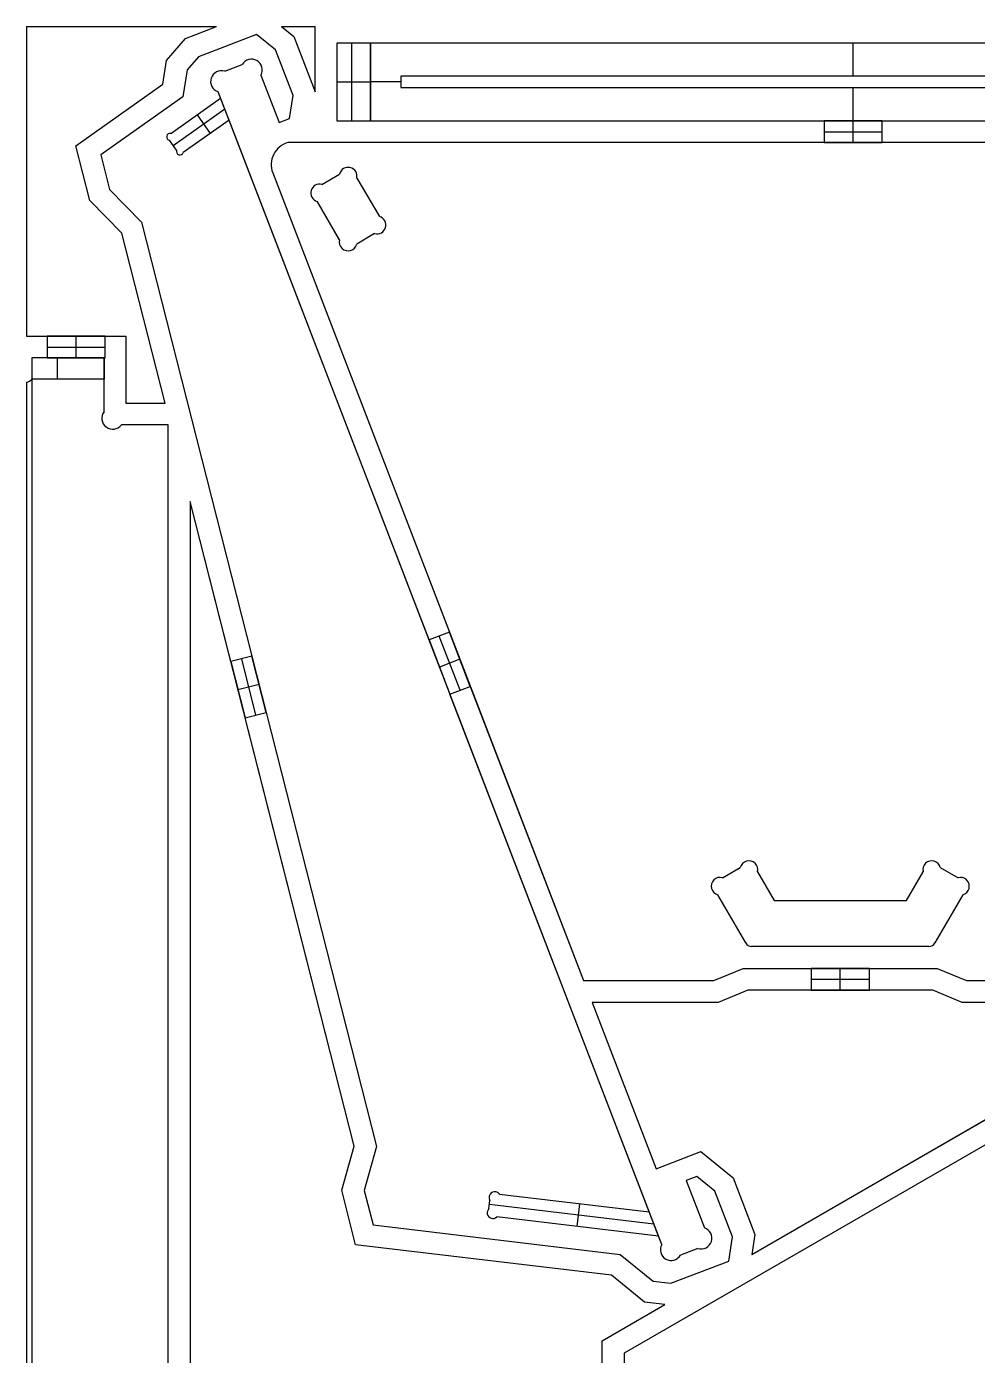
# Model space of a CAD drawing. Extents: x 0 to 96, y 0 to 48.
# Drawn here: x 69.87 to 86.23, y 25.13 to 48 of the extents above; entities that cross this region are included whole.
import ezdxf

# ---------------------------------------------------------------- set-up
doc = ezdxf.new("R2010")
doc.units = 0
doc.header["$MEASUREMENT"] = 0
doc.layers.add('3D_NESTING', color=18, linetype='CONTINUOUS')

msp = doc.modelspace()

# ---------------------------------------------------------------- linework, layer by layer
at = {"layer": '3D_NESTING'}
for p, q in [((69.874, 48), (69.874, 48, -0.738)), ((69.874, 48), (69.874, 42.671)), ((69.874, 48, -0.738), (69.874, 42.671, -0.738)), ((69.874, 48), (73.139, 48)), ((69.874, 48, -0.738), (73.139, 48, -0.738)), ((69.874, 48, -0.369), (69.874, 42.671, -0.369)), ((69.874, 48, -0.369), (73.139, 48, -0.369)), ((72.61, 47.797), (73.139, 48)), ((72.61, 47.797, -0.738), (73.139, 48, -0.738)), ((72.61, 47.797, -0.369), (73.139, 48, -0.369)), ((73.831, 47.864), (72.832, 47.48)), ((73.831, 47.864, -0.738), (72.832, 47.48, -0.738)), ((73.831, 47.864, -0.369), (72.832, 47.48, -0.369)), ((73.139, 48), (73.139, 48, -0.738)), ((74.156, 47.599), (73.831, 47.864)), ((73.831, 47.864), (73.831, 47.864, -0.738)), ((74.156, 47.599, -0.738), (73.831, 47.864, -0.738)), ((74.156, 47.599, -0.369), (73.831, 47.864, -0.369)), ((74.258, 48, -0.738), (74.258, 48)), ((74.258, 48), (74.837, 48)), ((74.258, 48, -0.738), (74.837, 48, -0.738)), ((74.258, 48), (74.47, 47.827)), ((74.258, 48, -0.738), (74.47, 47.827, -0.738)), ((74.258, 48, -0.369), (74.47, 47.827, -0.369)), ((74.258, 48, -0.369), (74.837, 48, -0.369)), ((74.47, 47.827), (74.47, 47.827, -0.738)), ((74.47, 47.827), (74.837, 46.874)), ((74.47, 47.827, -0.738), (74.837, 46.874, -0.738)), ((74.47, 47.827, -0.369), (74.837, 46.874, -0.369)), ((74.837, 48), (74.837, 48, -0.738)), ((74.837, 46.874), (74.837, 48)), ((74.837, 46.874, -0.738), (74.837, 48, -0.738)), ((74.837, 46.874, -0.369), (74.837, 48, -0.369)), ((72.28, 47.418), (72.61, 47.797)), ((72.28, 47.418, -0.738), (72.61, 47.797, -0.738)), ((72.28, 47.418, -0.369), (72.61, 47.797, -0.369)), ((72.445, 47.607), (72.445, 47.607, -0.738)), ((72.61, 47.797), (72.61, 47.797, -0.738)), ((73.331, 47.672), (73.331, 47.672, -0.738)), ((73.993, 47.732), (73.993, 47.732, -0.738)), ((74.459, 46.812), (74.156, 47.599)), ((74.156, 47.599), (74.156, 47.599, -0.738)), ((74.459, 46.812, -0.738), (74.156, 47.599, -0.738)), ((74.459, 46.812, -0.369), (74.156, 47.599, -0.369)), ((92.977, 47.717, -0.738), (75.212, 47.717, -0.738)), ((75.212, 47.717, -0.738), (75.212, 46.378, -0.738)), ((75.788, 47.717, -0.394), (75.212, 47.717, -0.394)), ((75.212, 47.717, -0.394), (75.212, 46.378, -0.394)), ((75.212, 47.717, -0.394), (75.212, 47.717, -0.738)), ((75.463, 47.717, -0.394), (75.463, 46.378, -0.394)), ((75.788, 47.717, -0.394), (75.788, 46.378, -0.394)), ((92.401, 47.717, -0.19), (75.788, 47.717, -0.19)), ((75.788, 46.378, -0.19), (75.788, 47.717, -0.19)), ((75.788, 47.717, -0.19), (75.788, 47.717, -0.394)), ((92.401, 47.717, -0.369), (75.788, 47.717, -0.369)), ((75.788, 47.717, -0.197), (75.788, 46.378, -0.197)), ((84.094, 47.717, -0.19), (84.094, 47.717, -0.738)), ((84.094, 47.146, -0.19), (84.094, 47.717, -0.19)), ((72.217, 47.007), (72.28, 47.418)), ((72.217, 47.007, -0.738), (72.28, 47.418, -0.738)), ((72.217, 47.007, -0.369), (72.28, 47.418, -0.369)), ((72.28, 47.418), (72.28, 47.418, -0.738)), ((72.832, 47.48), (72.634, 47.254)), ((72.832, 47.48, -0.738), (72.634, 47.254, -0.738)), ((72.832, 47.48, -0.369), (72.634, 47.254, -0.369)), ((72.733, 47.367), (72.733, 47.367, -0.738)), ((72.832, 47.48), (72.832, 47.48, -0.738)), ((73.834, 47.415), (73.834, 47.415, -0.738)), ((74.653, 47.351), (74.653, 47.351, -0.738)), ((74.837, 47.483), (74.837, 47.483, -0.738)), ((72.248, 47.213), (72.248, 47.213, -0.738)), ((72.634, 47.254), (72.563, 46.793)), ((72.634, 47.254, -0.738), (72.563, 46.793, -0.738)), ((72.634, 47.254, -0.369), (72.563, 46.793, -0.369)), ((72.634, 47.254), (72.634, 47.254, -0.738)), ((73.282, 47.231), (73.582, 47.347)), ((73.282, 47.231, -0.738), (73.582, 47.347, -0.738)), ((73.282, 47.231, -0.369), (73.582, 47.347, -0.369)), ((73.282, 47.231), (73.282, 47.231, -0.738)), ((73.432, 47.289), (73.432, 47.289, -0.738)), ((73.582, 47.347), (73.582, 47.347, -0.738)), ((73.902, 47.162), (73.902, 47.162, -0.738)), ((73.902, 47.162), (74.216, 46.346)), ((73.902, 47.162, -0.738), (74.216, 46.346, -0.738)), ((73.902, 47.162, -0.369), (74.216, 46.346, -0.369)), ((74.307, 47.206), (74.307, 47.206, -0.738)), ((76.311, 47.146, -0.19), (76.311, 46.949, -0.19)), ((76.311, 47.146), (76.311, 47.146, -0.19)), ((91.878, 47.146, -0.19), (76.311, 47.146, -0.19)), ((76.311, 47.146), (76.311, 46.949)), ((91.878, 47.146), (76.311, 47.146)), ((76.311, 47.146, -0.095), (76.311, 46.949, -0.095)), ((91.878, 47.146, -0.095), (76.311, 47.146, -0.095)), ((84.095, 47.146), (84.095, 47.146, -0.19)), ((70.723, 45.949), (72.217, 47.007)), ((70.723, 45.949, -0.738), (72.217, 47.007, -0.738)), ((70.723, 45.949, -0.369), (72.217, 47.007, -0.369)), ((72.217, 47.007), (72.217, 47.007, -0.738)), ((72.599, 47.023), (72.599, 47.023, -0.738)), ((73.048, 47.112), (73.048, 47.112, -0.738)), ((75.212, 47.047, -0.394), (75.212, 47.047, -0.738)), ((75.212, 47.047, -0.394), (75.788, 47.047, -0.394)), ((75.788, 47.047, -0.19), (75.788, 47.047, -0.394)), ((76.311, 47.047, -0.19), (75.788, 47.047, -0.19)), ((76.311, 47.047), (76.311, 47.047, -0.19)), ((76.311, 46.949), (76.311, 46.949, -0.19)), ((76.311, 46.949, -0.19), (91.878, 46.949, -0.19)), ((76.311, 46.949), (91.878, 46.949)), ((76.311, 46.949, -0.095), (91.878, 46.949, -0.095)), ((84.094, 46.378, -0.19), (84.094, 46.949, -0.19)), ((84.095, 46.949), (84.095, 46.949, -0.19)), ((72.563, 46.793), (71.149, 45.792)), ((72.563, 46.793, -0.738), (71.149, 45.792, -0.738)), ((72.563, 46.793, -0.369), (71.149, 45.792, -0.369)), ((72.353, 46.162), (73.21, 46.769)), ((72.353, 46.162, -0.394), (73.21, 46.769, -0.394)), ((72.353, 46.162, -0.197), (73.21, 46.769, -0.197)), ((72.563, 46.793), (72.563, 46.793, -0.738)), ((73.167, 46.879), (73.167, 46.879, -0.738)), ((73.21, 46.769), (73.167, 46.879)), ((76.798, 37.442, -0.738), (73.167, 46.879, -0.738)), ((73.21, 46.769, -0.369), (73.167, 46.879, -0.369)), ((73.21, 46.769, -0.394), (73.21, 46.769)), ((73.356, 46.39, -0.394), (73.21, 46.769, -0.394)), ((74.059, 46.754), (74.059, 46.754, -0.738)), ((74.398, 46.416), (74.459, 46.812)), ((74.398, 46.416, -0.738), (74.459, 46.812, -0.738)), ((74.398, 46.416, -0.369), (74.459, 46.812, -0.369)), ((74.459, 46.812), (74.459, 46.812, -0.738)), ((74.837, 46.874), (74.837, 46.874, -0.738)), ((71.47, 46.478), (71.47, 46.478, -0.738)), ((72.395, 45.954, -0.394), (73.282, 46.582, -0.394)), ((72.802, 46.48), (72.802, 46.48, -0.394)), ((72.805, 46.482, -0.394), (73.033, 46.161, -0.394)), ((74.429, 46.614), (74.429, 46.614, -0.738)), ((71.856, 46.292), (71.856, 46.292, -0.738)), ((73.356, 46.39), (72.567, 45.831)), ((73.356, 46.39, -0.394), (72.567, 45.831, -0.394)), ((73.356, 46.39, -0.197), (72.567, 45.831, -0.197)), ((73.356, 46.39), (73.356, 46.39, -0.394)), ((80.586, 27.595), (73.356, 46.39)), ((80.586, 27.595, -0.369), (73.356, 46.39, -0.369)), ((74.216, 46.346), (74.398, 46.416)), ((74.216, 46.346, -0.738), (74.398, 46.416, -0.738)), ((74.216, 46.346, -0.369), (74.398, 46.416, -0.369)), ((74.216, 46.346), (74.216, 46.346, -0.738)), ((74.307, 46.381), (74.307, 46.381, -0.738)), ((74.398, 46.416), (74.398, 46.416, -0.738)), ((75.212, 46.378, -0.738), (83.594, 46.378, -0.738)), ((75.212, 46.378, -0.394), (75.788, 46.378, -0.394)), ((75.212, 46.378, -0.394), (75.212, 46.378, -0.738)), ((75.788, 46.378, -0.394), (75.788, 46.378, -0.19)), ((75.788, 46.378, -0.19), (92.401, 46.378, -0.19)), ((75.788, 46.378, -0.369), (92.401, 46.378, -0.369)), ((83.594, 46.378, -0.738), (83.594, 46.003, -0.738)), ((83.594, 46.378, -0.613), (83.594, 46.003, -0.613)), ((83.594, 46.378, -0.738), (83.594, 46.378, -0.613)), ((84.594, 46.378, -0.613), (83.594, 46.378, -0.613)), ((84.594, 46.378, -0.738), (83.594, 46.378, -0.738)), ((83.594, 46.378, -0.675), (83.594, 46.003, -0.675)), ((84.094, 46.378, -0.19), (84.094, 46.378, -0.613)), ((84.094, 46.003, -0.738), (84.094, 46.378, -0.738)), ((84.094, 46.003, -0.613), (84.094, 46.378, -0.613)), ((84.594, 46.003, -0.738), (84.594, 46.378, -0.738)), ((84.594, 46.003, -0.613), (84.594, 46.378, -0.613)), ((84.594, 46.378, -0.738), (84.594, 46.378, -0.613)), ((84.594, 46.378, -0.738), (92.977, 46.378, -0.738)), ((84.594, 46.003, -0.675), (84.594, 46.378, -0.675)), ((72.284, 46.113), (72.284, 46.113, -0.394)), ((72.453, 45.871), (72.332, 46.043)), ((72.332, 46.043), (72.332, 46.043, -0.394)), ((72.453, 45.871, -0.394), (72.332, 46.043, -0.394)), ((72.453, 45.871, -0.197), (72.332, 46.043, -0.197)), ((72.353, 46.162), (72.353, 46.162, -0.394)), ((73.007, 46.143), (73.007, 46.143, -0.394)), ((74.374, 46.003), (74.374, 46.003, -0.738)), ((93.369, 46.003), (74.374, 46.003)), ((83.594, 46.003, -0.738), (74.374, 46.003, -0.738)), ((93.369, 46.003, -0.369), (74.374, 46.003, -0.369)), ((83.594, 46.191, -0.738), (83.594, 46.191, -0.613)), ((83.594, 46.191, -0.738), (84.594, 46.191, -0.738)), ((83.594, 46.191, -0.613), (84.594, 46.191, -0.613)), ((83.594, 46.003, -0.738), (84.594, 46.003, -0.738)), ((83.594, 46.003, -0.613), (84.594, 46.003, -0.613)), ((83.594, 46.003, -0.738), (83.594, 46.003, -0.613)), ((83.871, 46.003), (83.871, 46.003, -0.613)), ((84.594, 46.191, -0.738), (84.594, 46.191, -0.613)), ((93.369, 46.003, -0.738), (84.594, 46.003, -0.738)), ((84.594, 46.003, -0.738), (84.594, 46.003, -0.613)), ((70.962, 45.008), (70.723, 45.949)), ((70.723, 45.949), (70.723, 45.949, -0.738)), ((70.962, 45.008, -0.738), (70.723, 45.949, -0.738)), ((70.962, 45.008, -0.369), (70.723, 45.949, -0.369)), ((71.149, 45.792), (71.149, 45.792, -0.738)), ((71.149, 45.792), (71.3, 45.197)), ((71.149, 45.792, -0.738), (71.3, 45.197, -0.738)), ((71.149, 45.792, -0.369), (71.3, 45.197, -0.369)), ((72.393, 45.957), (72.393, 45.957, -0.394)), ((72.453, 45.871), (72.453, 45.871, -0.394)), ((72.49, 45.794), (72.49, 45.794, -0.394)), ((72.567, 45.831), (72.567, 45.831, -0.394)), ((74.124, 45.802), (74.124, 45.802, -0.738)), ((75.441, 45.573), (75.441, 45.573, -0.738)), ((69.874, 45.335), (69.874, 45.335, -0.738)), ((70.842, 45.478), (70.842, 45.478, -0.738)), ((71.225, 45.495), (71.225, 45.495, -0.738)), ((74.107, 45.481), (74.107, 45.481, -0.738)), ((74.107, 45.481), (79.456, 31.577)), ((74.107, 45.481, -0.738), (77.148, 37.577, -0.738)), ((74.107, 45.481, -0.369), (79.456, 31.577, -0.369)), ((74.955, 45.284), (75.257, 45.461)), ((74.955, 45.284, -0.738), (75.257, 45.461, -0.738)), ((74.955, 45.284, -0.369), (75.257, 45.461, -0.369)), ((75.106, 45.373), (75.106, 45.373, -0.738)), ((75.257, 45.461), (75.257, 45.461, -0.738)), ((75.552, 45.389), (75.552, 45.389, -0.738)), ((75.552, 45.389), (75.943, 44.729)), ((75.552, 45.389, -0.738), (75.943, 44.729, -0.738)), ((75.552, 45.389, -0.369), (75.943, 44.729, -0.369)), ((71.3, 45.197), (71.3, 45.197, -0.738)), ((71.3, 45.197), (71.85, 44.634)), ((71.3, 45.197, -0.738), (71.85, 44.634, -0.738)), ((71.3, 45.197, -0.369), (71.85, 44.634, -0.369)), ((74.768, 45.179), (74.768, 45.179, -0.738)), ((74.955, 45.284), (74.955, 45.284, -0.738)), ((71.511, 44.444), (70.962, 45.008)), ((70.962, 45.008), (70.962, 45.008, -0.738)), ((71.511, 44.444, -0.738), (70.962, 45.008, -0.738)), ((71.511, 44.444, -0.369), (70.962, 45.008, -0.369)), ((71.575, 44.916), (71.575, 44.916, -0.738)), ((75.257, 44.328), (74.873, 44.992)), ((74.873, 44.992), (74.873, 44.992, -0.738)), ((75.257, 44.328, -0.738), (74.873, 44.992, -0.738)), ((75.257, 44.328, -0.369), (74.873, 44.992, -0.369)), ((75.748, 45.059), (75.748, 45.059, -0.738)), ((71.237, 44.726), (71.237, 44.726, -0.738)), ((71.85, 44.634), (71.85, 44.634, -0.738)), ((71.85, 44.634), (75.895, 28.724)), ((71.85, 44.634, -0.738), (73.749, 37.163, -0.738)), ((71.85, 44.634, -0.369), (75.895, 28.724, -0.369)), ((75.065, 44.66), (75.065, 44.66, -0.738)), ((75.943, 44.729), (75.943, 44.729, -0.738)), ((72.256, 41.517), (71.511, 44.444)), ((71.511, 44.444), (71.511, 44.444, -0.738)), ((72.256, 41.517, -0.738), (71.511, 44.444, -0.738)), ((72.256, 41.517, -0.369), (71.511, 44.444, -0.369)), ((75.86, 44.436), (75.552, 44.256)), ((75.86, 44.436, -0.738), (75.552, 44.256, -0.738)), ((75.86, 44.436, -0.369), (75.552, 44.256, -0.369)), ((75.86, 44.436), (75.86, 44.436, -0.738)), ((76.048, 44.541), (76.048, 44.541, -0.738)), ((75.257, 44.328), (75.257, 44.328, -0.738)), ((75.552, 44.256), (75.552, 44.256, -0.738)), ((75.706, 44.346), (75.706, 44.346, -0.738)), ((75.369, 44.144), (75.369, 44.144, -0.738)), ((71.883, 42.98), (71.883, 42.98, -0.738)), ((69.874, 42.671), (69.874, 42.671, -0.738)), ((69.874, 42.671), (71.582, 42.671)), ((69.874, 42.671, -0.738), (70.228, 42.671, -0.738)), ((69.874, 42.671, -0.369), (71.582, 42.671, -0.369)), ((71.228, 42.671, -0.738), (70.228, 42.671, -0.738)), ((70.228, 42.671, -0.738), (70.228, 42.296, -0.738)), ((70.228, 42.671, -0.613), (70.228, 42.296, -0.613)), ((70.228, 42.671, -0.738), (70.228, 42.671, -0.613)), ((71.228, 42.671, -0.613), (70.228, 42.671, -0.613)), ((70.228, 42.671, -0.675), (70.228, 42.296, -0.675)), ((70.728, 42.671), (70.728, 42.671, -0.613)), ((70.728, 42.296, -0.738), (70.728, 42.671, -0.738)), ((70.728, 42.296, -0.613), (70.728, 42.671, -0.613)), ((71.228, 42.296, -0.738), (71.228, 42.671, -0.738)), ((71.228, 42.296, -0.613), (71.228, 42.671, -0.613)), ((71.228, 42.671, -0.738), (71.228, 42.671, -0.613)), ((71.228, 42.671, -0.738), (71.582, 42.671, -0.738)), ((71.228, 42.296, -0.675), (71.228, 42.671, -0.675)), ((71.582, 42.671), (71.582, 42.671, -0.738)), ((71.582, 42.671), (71.582, 41.517)), ((71.582, 42.671, -0.738), (71.582, 41.517, -0.738)), ((71.582, 42.671, -0.369), (71.582, 41.517, -0.369)), ((70.228, 42.483, -0.738), (70.228, 42.483, -0.613)), ((70.228, 42.483, -0.738), (71.228, 42.483, -0.738)), ((70.228, 42.483, -0.613), (71.228, 42.483, -0.613)), ((71.228, 42.483, -0.738), (71.228, 42.483, -0.613)), ((69.965, 42.296, -0.738), (69.965, 41.929, -0.738)), ((71.207, 42.296, -0.394), (69.965, 42.296, -0.394)), ((69.965, 42.296, -0.394), (69.965, 41.929, -0.394)), ((69.965, 42.296, -0.394), (69.965, 42.296, -0.738)), ((70.228, 42.296, -0.738), (69.965, 42.296, -0.738)), ((69.965, 42.112, -0.394), (69.965, 42.112, -0.738)), ((70.228, 42.296, -0.738), (71.207, 42.296, -0.738)), ((70.228, 42.296, -0.613), (71.207, 42.296, -0.613)), ((70.228, 42.296, -0.738), (70.228, 42.296, -0.613)), ((70.402, 42.296, -0.394), (70.402, 41.929, -0.394)), ((70.586, 42.296, -0.394), (70.586, 42.296, -0.613)), ((71.207, 41.369, -0.738), (71.207, 42.296, -0.738)), ((71.207, 42.296, -0.394), (71.207, 42.296, -0.613)), ((71.207, 42.296, -0.394), (71.207, 41.929, -0.394)), ((71.207, 42.296, -0.613), (71.207, 42.296, -0.738)), ((71.207, 42.296, -0.738), (71.228, 42.296, -0.738)), ((71.207, 42.296, -0.613), (71.228, 42.296, -0.613)), ((71.207, 42.296, -0.675), (71.228, 42.296, -0.675)), ((71.228, 42.296, -0.738), (71.228, 42.296, -0.613)), ((69.874, 41.877, -0.738), (69.874, 6.155, -0.738)), ((69.874, 41.877, -0.394), (69.874, 6.155, -0.394)), ((69.874, 41.877, -0.394), (69.874, 41.877, -0.738)), ((69.923, 41.896, -0.394), (69.923, 41.896, -0.738)), ((69.965, 41.929), (69.965, 41.929, -0.394)), ((71.207, 41.929, -0.394), (69.965, 41.929, -0.394)), ((69.965, 41.929, -0.394), (69.965, 6.102, -0.394)), ((71.207, 41.929), (69.965, 41.929)), ((69.965, 41.929), (69.965, 6.102)), ((69.965, 41.929, -0.394), (69.965, 41.929, -0.738)), ((71.207, 41.929, -0.197), (69.965, 41.929, -0.197)), ((69.965, 41.929, -0.197), (69.965, 6.102, -0.197)), ((70.586, 41.929), (70.586, 41.929, -0.394)), ((71.207, 41.369), (71.207, 41.929)), ((71.207, 41.929), (71.207, 41.929, -0.394)), ((71.207, 41.369, -0.369), (71.207, 41.929, -0.369)), ((71.207, 41.929, -0.394), (71.207, 41.929, -0.738)), ((71.582, 41.929), (71.582, 41.929, -0.738)), ((71.582, 41.517), (71.582, 41.517, -0.738)), ((71.582, 41.517), (72.256, 41.517)), ((71.582, 41.517, -0.738), (72.256, 41.517, -0.738)), ((71.582, 41.517, -0.369), (72.256, 41.517, -0.369)), ((71.919, 41.517), (71.919, 41.517, -0.738)), ((72.256, 41.517), (72.256, 41.517, -0.738)), ((71.207, 41.369), (71.207, 41.369, -0.738)), ((71.242, 41.107), (71.242, 41.107, -0.738)), ((71.505, 41.142), (71.505, 41.142, -0.738)), ((72.311, 41.142), (71.505, 41.142)), ((72.311, 41.142, -0.738), (71.505, 41.142, -0.738)), ((72.311, 41.142, -0.369), (71.505, 41.142, -0.369)), ((71.908, 41.142), (71.908, 41.142, -0.738)), ((72.311, 41.142), (72.311, 41.142, -0.738)), ((72.311, 6.89), (72.311, 41.142)), ((72.311, 24.516, -0.738), (72.311, 41.142, -0.738)), ((72.311, 6.89, -0.369), (72.311, 41.142, -0.369)), ((72.686, 39.826), (72.686, 39.826, -0.738)), ((75.507, 28.729), (72.686, 39.826)), ((72.686, 39.826), (72.686, 8.206)), ((72.686, 39.826, -0.738), (72.686, 24.516, -0.738)), ((73.386, 37.071, -0.738), (72.686, 39.826, -0.738)), ((72.686, 39.826, -0.369), (72.686, 8.206, -0.369)), ((75.507, 28.729, -0.369), (72.686, 39.826, -0.369)), ((76.782, 38.529), (76.782, 38.529, -0.738)), ((77.148, 37.577, -0.738), (76.798, 37.442, -0.738)), ((77.148, 37.577, -0.613), (76.798, 37.442, -0.613)), ((77.148, 37.577, -0.675), (76.798, 37.442, -0.675)), ((77.507, 36.643, -0.738), (77.148, 37.577, -0.738)), ((77.148, 37.577, -0.738), (77.148, 37.577, -0.613)), ((77.507, 36.643, -0.613), (77.148, 37.577, -0.613)), ((76.798, 37.442, -0.738), (77.157, 36.509, -0.738)), ((76.798, 37.442, -0.738), (76.798, 37.442, -0.613)), ((76.798, 37.442, -0.613), (77.157, 36.509, -0.613)), ((76.973, 37.509, -0.738), (76.973, 37.509, -0.613)), ((77.332, 36.576, -0.738), (76.973, 37.509, -0.738)), ((77.332, 36.576, -0.613), (76.973, 37.509, -0.613)), ((73.749, 37.163, -0.738), (73.386, 37.071, -0.738)), ((73.749, 37.163, -0.613), (73.386, 37.071, -0.613)), ((73.749, 37.163, -0.675), (73.386, 37.071, -0.675)), ((73.386, 37.071, -0.613), (73.632, 36.102, -0.613)), ((73.386, 37.071, -0.738), (73.386, 37.071, -0.613)), ((73.386, 37.071, -0.738), (73.632, 36.102, -0.738)), ((73.568, 37.117, -0.738), (73.568, 37.117, -0.613)), ((73.568, 37.117, -0.738), (73.814, 36.148, -0.738)), ((73.568, 37.117, -0.613), (73.814, 36.148, -0.613)), ((73.996, 36.194, -0.738), (73.749, 37.163, -0.738)), ((73.749, 37.163, -0.738), (73.749, 37.163, -0.613)), ((73.996, 36.194, -0.613), (73.749, 37.163, -0.613)), ((77.327, 37.11, -0.738), (76.977, 36.975, -0.738)), ((77.327, 37.11, -0.613), (76.977, 36.975, -0.613)), ((76.984, 36.958), (76.984, 36.958, -0.613)), ((73.509, 36.586, -0.738), (73.873, 36.679, -0.738)), ((73.509, 36.586, -0.613), (73.873, 36.679, -0.613)), ((73.873, 36.679), (73.873, 36.679, -0.613)), ((77.157, 36.509, -0.738), (77.507, 36.643, -0.738)), ((77.157, 36.509, -0.613), (77.507, 36.643, -0.613)), ((77.157, 36.509, -0.675), (77.507, 36.643, -0.675)), ((77.507, 36.643, -0.738), (77.507, 36.643, -0.613)), ((77.507, 36.643, -0.738), (79.456, 31.577, -0.738)), ((80.8, 27.038, -0.738), (77.157, 36.509, -0.738)), ((77.157, 36.509, -0.738), (77.157, 36.509, -0.613)), ((77.332, 36.576, -0.738), (77.332, 36.576, -0.613)), ((73.632, 36.102, -0.738), (73.996, 36.194, -0.738)), ((73.632, 36.102, -0.613), (73.996, 36.194, -0.613)), ((73.632, 36.102, -0.675), (73.996, 36.194, -0.675)), ((73.814, 36.148, -0.738), (73.814, 36.148, -0.613)), ((73.996, 36.194, -0.738), (73.996, 36.194, -0.613)), ((73.996, 36.194, -0.738), (75.895, 28.724, -0.738)), ((75.507, 28.729, -0.738), (73.632, 36.102, -0.738)), ((73.632, 36.102, -0.738), (73.632, 36.102, -0.613)), ((74.096, 34.277), (74.096, 34.277, -0.738)), ((82.336, 33.635), (82.336, 33.635, -0.738)), ((85.407, 33.635), (85.407, 33.635, -0.738)), ((81.846, 33.349), (82.151, 33.525)), ((81.846, 33.349, -0.738), (82.151, 33.525, -0.738)), ((81.846, 33.349, -0.369), (82.151, 33.525, -0.369)), ((81.999, 33.437), (81.999, 33.437, -0.738)), ((82.151, 33.525), (82.151, 33.525, -0.738)), ((82.22, 33.618), (82.22, 33.618, -0.738)), ((82.429, 33.566), (82.429, 33.566, -0.738)), ((82.446, 33.45), (82.446, 33.45, -0.738)), ((82.446, 33.45), (82.732, 32.954)), ((82.446, 33.45, -0.738), (82.732, 32.954, -0.738)), ((82.446, 33.45, -0.369), (82.732, 32.954, -0.369)), ((85.011, 32.954), (85.297, 33.45)), ((85.011, 32.954, -0.738), (85.297, 33.45, -0.738)), ((85.011, 32.954, -0.369), (85.297, 33.45, -0.369)), ((85.297, 33.45), (85.297, 33.45, -0.738)), ((85.314, 33.566), (85.314, 33.566, -0.738)), ((85.523, 33.618), (85.523, 33.618, -0.738)), ((85.592, 33.525), (85.592, 33.525, -0.738)), ((85.592, 33.525), (85.897, 33.349)), ((85.592, 33.525, -0.738), (85.897, 33.349, -0.738)), ((85.592, 33.525, -0.369), (85.897, 33.349, -0.369)), ((85.744, 33.437), (85.744, 33.437, -0.738)), ((81.657, 33.243), (81.657, 33.243, -0.738)), ((81.73, 33.335), (81.73, 33.335, -0.738)), ((81.846, 33.349), (81.846, 33.349, -0.738)), ((82.589, 33.202), (82.589, 33.202, -0.738)), ((85.154, 33.202), (85.154, 33.202, -0.738)), ((85.897, 33.349), (85.897, 33.349, -0.738)), ((86.013, 33.335), (86.013, 33.335, -0.738)), ((86.086, 33.243), (86.086, 33.243, -0.738)), ((81.672, 33.127), (81.672, 33.127, -0.738)), ((82.244, 32.226), (81.765, 33.056)), ((81.765, 33.056), (81.765, 33.056, -0.738)), ((82.244, 32.226, -0.738), (81.765, 33.056, -0.738)), ((82.244, 32.226, -0.369), (81.765, 33.056, -0.369)), ((82.732, 32.954), (82.732, 32.954, -0.738)), ((82.732, 32.954), (85.011, 32.954)), ((82.732, 32.954, -0.738), (85.011, 32.954, -0.738)), ((82.732, 32.954, -0.369), (85.011, 32.954, -0.369)), ((83.871, 32.954), (83.871, 32.954, -0.738)), ((85.011, 32.954), (85.011, 32.954, -0.738)), ((85.978, 33.056), (85.499, 32.226)), ((85.978, 33.056, -0.738), (85.499, 32.226, -0.738)), ((85.978, 33.056, -0.369), (85.499, 32.226, -0.369)), ((85.978, 33.056), (85.978, 33.056, -0.738)), ((86.071, 33.127), (86.071, 33.127, -0.738)), ((82.004, 32.641), (82.004, 32.641, -0.738)), ((82.35, 26.865), (92.258, 32.587)), ((82.35, 26.865, -0.369), (92.258, 32.587, -0.369)), ((85.739, 32.641), (85.739, 32.641, -0.738)), ((92.586, 32.343), (80.152, 25.163)), ((92.586, 32.343, -0.369), (80.152, 25.163, -0.369)), ((82.244, 32.226), (82.244, 32.226, -0.738)), ((82.287, 32.183), (82.287, 32.183, -0.738)), ((82.346, 32.167), (82.346, 32.167, -0.738)), ((85.397, 32.167), (82.346, 32.167)), ((85.397, 32.167, -0.738), (82.346, 32.167, -0.738)), ((85.397, 32.167, -0.369), (82.346, 32.167, -0.369)), ((83.871, 32.167), (83.871, 32.167, -0.738)), ((85.397, 32.167), (85.397, 32.167, -0.738)), ((85.456, 32.183), (85.456, 32.183, -0.738)), ((85.499, 32.226), (85.499, 32.226, -0.738)), ((79.456, 31.577), (79.456, 31.577, -0.738)), ((79.456, 31.577), (81.698, 31.577)), ((79.456, 31.577, -0.738), (81.698, 31.577, -0.738)), ((79.456, 31.577, -0.369), (81.698, 31.577, -0.369)), ((80.577, 31.577), (80.577, 31.577, -0.738)), ((81.698, 31.577), (82.203, 31.788)), ((81.698, 31.577, -0.738), (82.203, 31.788, -0.738)), ((81.698, 31.577, -0.369), (82.203, 31.788, -0.369)), ((81.698, 31.577), (81.698, 31.577, -0.738)), ((81.95, 31.682), (81.95, 31.682, -0.738)), ((82.203, 31.788), (82.203, 31.788, -0.738)), ((82.203, 31.788), (85.54, 31.788)), ((82.203, 31.788, -0.738), (83.371, 31.788, -0.738)), ((82.203, 31.788, -0.369), (85.54, 31.788, -0.369)), ((84.371, 31.788, -0.738), (83.371, 31.788, -0.738)), ((83.371, 31.788, -0.738), (83.371, 31.413, -0.738)), ((83.371, 31.788, -0.613), (83.371, 31.413, -0.613)), ((83.371, 31.788, -0.738), (83.371, 31.788, -0.613)), ((84.371, 31.788, -0.613), (83.371, 31.788, -0.613)), ((83.371, 31.788, -0.675), (83.371, 31.413, -0.675)), ((83.371, 31.6, -0.738), (83.371, 31.6, -0.613)), ((83.371, 31.6, -0.738), (84.371, 31.6, -0.738)), ((83.371, 31.6, -0.613), (84.371, 31.6, -0.613)), ((83.871, 31.788), (83.871, 31.788, -0.613)), ((83.871, 31.413, -0.738), (83.871, 31.788, -0.738)), ((83.871, 31.413, -0.613), (83.871, 31.788, -0.613)), ((84.371, 31.413, -0.738), (84.371, 31.788, -0.738)), ((84.371, 31.413, -0.613), (84.371, 31.788, -0.613)), ((84.371, 31.788, -0.738), (84.371, 31.788, -0.613)), ((84.371, 31.788, -0.738), (85.54, 31.788, -0.738)), ((84.371, 31.413, -0.675), (84.371, 31.788, -0.675)), ((84.371, 31.6, -0.738), (84.371, 31.6, -0.613)), ((85.54, 31.788), (85.54, 31.788, -0.738)), ((85.54, 31.788), (86.045, 31.577)), ((85.54, 31.788, -0.738), (86.045, 31.577, -0.738)), ((85.54, 31.788, -0.369), (86.045, 31.577, -0.369)), ((85.793, 31.682), (85.793, 31.682, -0.738)), ((86.045, 31.577), (86.045, 31.577, -0.738)), ((86.045, 31.577), (88.287, 31.577)), ((86.045, 31.577, -0.738), (88.287, 31.577, -0.738)), ((86.045, 31.577, -0.369), (88.287, 31.577, -0.369)), ((82.278, 31.413), (81.773, 31.202)), ((82.278, 31.413, -0.738), (81.773, 31.202, -0.738)), ((82.278, 31.413, -0.369), (81.773, 31.202, -0.369)), ((82.278, 31.413), (82.278, 31.413, -0.738)), ((85.465, 31.413), (82.278, 31.413)), ((83.371, 31.413, -0.738), (82.278, 31.413, -0.738)), ((85.465, 31.413, -0.369), (82.278, 31.413, -0.369)), ((83.371, 31.413, -0.738), (84.371, 31.413, -0.738)), ((83.371, 31.413, -0.613), (84.371, 31.413, -0.613)), ((83.371, 31.413, -0.738), (83.371, 31.413, -0.613)), ((83.871, 31.413), (83.871, 31.413, -0.613)), ((85.465, 31.413, -0.738), (84.371, 31.413, -0.738)), ((84.371, 31.413, -0.738), (84.371, 31.413, -0.613)), ((85.97, 31.202), (85.465, 31.413)), ((85.465, 31.413), (85.465, 31.413, -0.738)), ((85.97, 31.202, -0.738), (85.465, 31.413, -0.738)), ((85.97, 31.202, -0.369), (85.465, 31.413, -0.369)), ((79.6, 31.202), (79.6, 31.202, -0.738)), ((79.6, 31.202), (80.702, 28.338)), ((79.6, 31.202, -0.738), (80.702, 28.338, -0.738)), ((81.773, 31.202), (79.6, 31.202)), ((81.773, 31.202, -0.738), (79.6, 31.202, -0.738)), ((81.773, 31.202, -0.369), (79.6, 31.202, -0.369)), ((79.6, 31.202, -0.369), (80.702, 28.338, -0.369)), ((80.687, 31.202), (80.687, 31.202, -0.738)), ((81.773, 31.202), (81.773, 31.202, -0.738)), ((82.025, 31.307), (82.025, 31.307, -0.738)), ((85.718, 31.307), (85.718, 31.307, -0.738)), ((85.97, 31.202), (85.97, 31.202, -0.738)), ((88.544, 31.202), (85.97, 31.202)), ((88.544, 31.202, -0.738), (85.97, 31.202, -0.738)), ((88.544, 31.202, -0.369), (85.97, 31.202, -0.369)), ((80.151, 29.77), (80.151, 29.77, -0.738)), ((82.35, 26.865, -0.738), (86.871, 29.476, -0.738)), ((87.059, 29.151, -0.738), (80.152, 25.163, -0.738)), ((75.294, 27.973), (75.507, 28.729)), ((75.294, 27.973, -0.738), (75.507, 28.729, -0.738)), ((75.294, 27.973, -0.369), (75.507, 28.729, -0.369)), ((75.507, 28.729), (75.507, 28.729, -0.738)), ((75.895, 28.724), (75.682, 27.967)), ((75.895, 28.724, -0.738), (75.682, 27.967, -0.738)), ((75.895, 28.724, -0.369), (75.682, 27.967, -0.369)), ((75.895, 28.724), (75.895, 28.724, -0.738)), ((80.702, 28.338), (81.472, 28.634)), ((80.702, 28.338, -0.738), (81.472, 28.634, -0.738)), ((80.702, 28.338, -0.369), (81.472, 28.634, -0.369)), ((81.472, 28.634), (81.472, 28.634, -0.738)), ((81.472, 28.634), (82.028, 28.181)), ((81.472, 28.634, -0.738), (82.028, 28.181, -0.738)), ((81.472, 28.634, -0.369), (82.028, 28.181, -0.369)), ((81.087, 28.486), (81.087, 28.486, -0.738)), ((81.75, 28.408), (81.75, 28.408, -0.738)), ((75.4, 28.351), (75.4, 28.351, -0.738)), ((75.789, 28.346), (75.789, 28.346, -0.738)), ((80.702, 28.338), (80.702, 28.338, -0.738)), ((81.404, 28.206), (81.222, 28.136)), ((81.404, 28.206, -0.738), (81.222, 28.136, -0.738)), ((81.404, 28.206, -0.369), (81.222, 28.136, -0.369)), ((81.222, 28.136), (81.222, 28.136, -0.738)), ((81.222, 28.136), (81.535, 27.32)), ((81.222, 28.136, -0.738), (81.535, 27.32, -0.738)), ((81.222, 28.136, -0.369), (81.535, 27.32, -0.369)), ((81.313, 28.171), (81.313, 28.171, -0.738)), ((81.404, 28.206), (81.404, 28.206, -0.738)), ((81.714, 27.953), (81.404, 28.206)), ((81.714, 27.953, -0.738), (81.404, 28.206, -0.738)), ((81.714, 27.953, -0.369), (81.404, 28.206, -0.369)), ((82.028, 28.181), (82.028, 28.181, -0.738)), ((82.028, 28.181), (82.402, 27.207)), ((82.028, 28.181, -0.738), (82.402, 27.207, -0.738)), ((82.028, 28.181, -0.369), (82.402, 27.207, -0.369)), ((75.532, 27.03), (75.294, 27.973)), ((75.294, 27.973), (75.294, 27.973, -0.738)), ((75.532, 27.03, -0.738), (75.294, 27.973, -0.738)), ((75.532, 27.03, -0.369), (75.294, 27.973, -0.369)), ((75.682, 27.967), (75.682, 27.967, -0.738)), ((75.682, 27.967), (75.833, 27.372)), ((75.682, 27.967, -0.738), (75.833, 27.372, -0.738)), ((75.682, 27.967, -0.369), (75.833, 27.372, -0.369)), ((77.873, 27.93), (77.873, 27.93, -0.394)), ((81.559, 28.08), (81.559, 28.08, -0.738)), ((82.017, 27.165), (81.714, 27.953)), ((81.714, 27.953), (81.714, 27.953, -0.738)), ((82.017, 27.165, -0.738), (81.714, 27.953, -0.738)), ((82.017, 27.165, -0.369), (81.714, 27.953, -0.369)), ((77.828, 27.653), (77.844, 27.794)), ((77.828, 27.653, -0.394), (77.844, 27.794, -0.394)), ((77.828, 27.653, -0.197), (77.844, 27.794, -0.197)), ((77.836, 27.723), (77.836, 27.723, -0.394)), ((80.666, 27.387, -0.394), (77.836, 27.723, -0.394)), ((77.844, 27.794), (77.844, 27.794, -0.394)), ((78.009, 27.901), (78.009, 27.901, -0.394)), ((78.009, 27.901), (80.586, 27.595)), ((78.009, 27.901, -0.394), (80.586, 27.595, -0.394)), ((78.009, 27.901, -0.197), (80.586, 27.595, -0.197)), ((79.346, 27.346, -0.394), (79.392, 27.737, -0.394)), ((79.42, 27.733), (79.42, 27.733, -0.394)), ((81.378, 27.728), (81.378, 27.728, -0.738)), ((82.215, 27.694), (82.215, 27.694, -0.738)), ((75.413, 27.501), (75.413, 27.501, -0.738)), ((75.757, 27.67), (75.757, 27.67, -0.738)), ((77.824, 27.514), (77.824, 27.514, -0.394)), ((77.828, 27.653), (77.828, 27.653, -0.394)), ((77.963, 27.51), (77.963, 27.51, -0.394)), ((80.746, 27.179), (77.963, 27.51)), ((80.746, 27.179, -0.394), (77.963, 27.51, -0.394)), ((80.746, 27.179, -0.197), (77.963, 27.51, -0.197)), ((80.586, 27.595, -0.394), (80.586, 27.595)), ((80.746, 27.179, -0.394), (80.586, 27.595, -0.394)), ((81.865, 27.559), (81.865, 27.559, -0.738)), ((75.833, 27.372), (75.833, 27.372, -0.738)), ((75.833, 27.372), (80.087, 26.866)), ((75.833, 27.372, -0.738), (80.087, 26.866, -0.738)), ((75.833, 27.372, -0.369), (80.087, 26.866, -0.369)), ((79.373, 27.342), (79.373, 27.342, -0.394)), ((81.535, 27.32), (81.535, 27.32, -0.738)), ((79.934, 26.507), (75.532, 27.03)), ((75.532, 27.03), (75.532, 27.03, -0.738)), ((79.934, 26.507, -0.738), (75.532, 27.03, -0.738)), ((79.934, 26.507, -0.369), (75.532, 27.03, -0.369)), ((77.96, 27.119), (77.96, 27.119, -0.738)), ((80.8, 27.038), (80.746, 27.179)), ((80.746, 27.179), (80.746, 27.179, -0.394)), ((80.8, 27.038, -0.369), (80.746, 27.179, -0.369)), ((80.8, 27.038), (80.8, 27.038, -0.738)), ((81.654, 27.087), (81.654, 27.087, -0.738)), ((81.953, 26.751), (82.017, 27.165)), ((81.953, 26.751, -0.738), (82.017, 27.165, -0.738)), ((81.953, 26.751, -0.369), (82.017, 27.165, -0.369)), ((82.017, 27.165), (82.017, 27.165, -0.738)), ((82.402, 27.207), (82.35, 26.865)), ((82.402, 27.207, -0.738), (82.35, 26.865, -0.738)), ((82.402, 27.207, -0.369), (82.35, 26.865, -0.369)), ((82.376, 27.036), (82.376, 27.036, -0.738)), ((82.402, 27.207), (82.402, 27.207, -0.738)), ((77.733, 26.768), (77.733, 26.768, -0.738)), ((80.087, 26.866), (80.087, 26.866, -0.738)), ((80.087, 26.866), (80.655, 26.402)), ((80.087, 26.866, -0.738), (80.655, 26.402, -0.738)), ((80.087, 26.866, -0.369), (80.655, 26.402, -0.369)), ((80.868, 26.785), (80.868, 26.785, -0.738)), ((81.421, 26.968), (81.121, 26.853)), ((81.421, 26.968, -0.738), (81.121, 26.853, -0.738)), ((81.421, 26.968, -0.369), (81.121, 26.853, -0.369)), ((81.121, 26.853), (81.121, 26.853, -0.738)), ((81.271, 26.911), (81.271, 26.911, -0.738)), ((81.421, 26.968), (81.421, 26.968, -0.738)), ((81.985, 26.958), (81.985, 26.958, -0.738)), ((82.35, 26.865), (82.35, 26.865, -0.738)), ((80.371, 26.634), (80.371, 26.634, -0.738)), ((80.954, 26.367), (81.953, 26.751)), ((80.954, 26.367, -0.738), (81.953, 26.751, -0.738)), ((80.954, 26.367, -0.369), (81.953, 26.751, -0.369)), ((81.454, 26.559), (81.454, 26.559, -0.738)), ((81.953, 26.751), (81.953, 26.751, -0.738)), ((80.503, 26.043), (79.934, 26.507)), ((79.934, 26.507), (79.934, 26.507, -0.738)), ((80.503, 26.043, -0.738), (79.934, 26.507, -0.738)), ((80.503, 26.043, -0.369), (79.934, 26.507, -0.369)), ((80.655, 26.402), (80.655, 26.402, -0.738)), ((80.655, 26.402), (80.954, 26.367)), ((80.655, 26.402, -0.738), (80.954, 26.367, -0.738)), ((80.655, 26.402, -0.369), (80.954, 26.367, -0.369)), ((80.805, 26.384), (80.805, 26.384, -0.738)), ((80.954, 26.367), (80.954, 26.367, -0.738)), ((80.218, 26.275), (80.218, 26.275, -0.738)), ((79.777, 25.379), (80.853, 26.001)), ((79.777, 25.379, -0.738), (80.853, 26.001, -0.738)), ((79.777, 25.379, -0.369), (80.853, 26.001, -0.369)), ((80.853, 26.001), (80.503, 26.043)), ((80.503, 26.043), (80.503, 26.043, -0.738)), ((80.853, 26.001, -0.738), (80.503, 26.043, -0.738)), ((80.853, 26.001, -0.369), (80.503, 26.043, -0.369)), ((80.678, 26.022), (80.678, 26.022, -0.738)), ((80.853, 26.001), (80.853, 26.001, -0.738)), ((80.315, 25.69), (80.315, 25.69, -0.738)), ((79.777, 25.379), (79.777, 25.379, -0.738)), ((79.777, 22.668), (79.777, 25.379)), ((79.777, 24.524, -0.738), (79.777, 25.379, -0.738)), ((79.777, 22.668, -0.369), (79.777, 25.379, -0.369)), ((80.152, 25.163), (80.152, 25.163, -0.738)), ((80.152, 25.163), (80.152, 22.885)), ((80.152, 25.163, -0.738), (80.152, 24.524, -0.738)), ((80.152, 25.163, -0.369), (80.152, 22.885, -0.369))]:
    msp.add_line(p, q, dxfattribs=at)
for centre, radius, start, end in [((73.742, 47.254), 0.185, 330.0637, 150.0637), ((73.742, 47.254, -0.738), 0.185, 330.0637, 150.0637), ((73.742, 47.254, -0.369), 0.185, 330.0637, 150.0637), ((73.224, 47.055), 0.185, 72.0198, 252.0198), ((73.224, 47.055, -0.738), 0.185, 72.0198, 252.0198), ((73.224, 47.055, -0.369), 0.185, 72.0198, 252.0198), ((72.343, 46.102), 0.0604, 80.7002, 259.1553), ((72.343, 46.102, -0.394), 0.0604, 80.7002, 259.1553), ((72.343, 46.102, -0.197), 0.0604, 80.7002, 259.1553), ((74.475, 45.622), 0.394, 104.723, 201.0417), ((74.475, 45.622, -0.738), 0.394, 104.723, 201.0417), ((74.475, 45.622, -0.369), 0.394, 104.723, 201.0417), ((72.51, 45.851), 0.0604, 160.6137, 340.6137), ((72.51, 45.851, -0.394), 0.0604, 160.6137, 340.6137), ((72.51, 45.851, -0.197), 0.0604, 160.6137, 340.6137), ((75.405, 45.425), 0.152, 346.1574, 166.1574), ((75.405, 45.425, -0.738), 0.152, 346.1574, 166.1574), ((75.405, 45.425, -0.369), 0.152, 346.1574, 166.1574), ((74.914, 45.138), 0.152, 74.4666, 254.4666), ((74.914, 45.138, -0.738), 0.152, 74.4666, 254.4666), ((74.914, 45.138, -0.369), 0.152, 74.4666, 254.4666), ((75.902, 44.582), 0.152, 254.2119, 74.2119), ((75.902, 44.582, -0.738), 0.152, 254.2119, 74.2119), ((75.902, 44.582, -0.369), 0.152, 254.2119, 74.2119), ((75.405, 44.292), 0.152, 166.4121, 346.4121), ((75.405, 44.292, -0.738), 0.152, 166.4121, 346.4121), ((75.405, 44.292, -0.369), 0.152, 166.4121, 346.4121), ((69.831, 42.06, -0.738), 0.187, 283.2046, 315.9356), ((69.831, 42.06, -0.394), 0.188, 283.2046, 315.9356), ((71.356, 41.256), 0.187, 142.6219, 322.6219), ((71.356, 41.256, -0.738), 0.187, 142.6219, 322.6219), ((71.356, 41.256, -0.369), 0.187, 142.6219, 322.6219), ((82.299, 33.488), 0.152, 345.7751, 165.9807), ((82.299, 33.488, -0.738), 0.152, 345.7751, 165.9807), ((82.299, 33.488, -0.369), 0.152, 345.7751, 165.9807), ((85.444, 33.488), 0.152, 14.0193, 194.2249), ((85.444, 33.488, -0.738), 0.152, 14.0193, 194.2249), ((85.444, 33.488, -0.369), 0.152, 14.0193, 194.2249), ((81.804, 33.203), 0.152, 73.9615, 255.0622), ((81.804, 33.203, -0.738), 0.152, 73.9615, 255.0622), ((81.804, 33.203, -0.369), 0.152, 73.9615, 255.0622), ((85.939, 33.203), 0.152, 284.9378, 106.0385), ((85.939, 33.203, -0.738), 0.152, 284.9378, 106.0385), ((85.939, 33.203, -0.369), 0.152, 284.9378, 106.0385), ((82.346, 32.285), 0.118, 210, 270), ((82.346, 32.285, -0.738), 0.118, 210, 270), ((82.346, 32.285, -0.369), 0.118, 210, 270), ((85.397, 32.285), 0.118, 270, 330), ((85.397, 32.285, -0.738), 0.118, 270, 330), ((85.397, 32.285, -0.369), 0.118, 270, 330), ((77.927, 27.847), 0.0984, 32.9985, 212.9985), ((77.927, 27.847, -0.394), 0.0984, 32.9985, 212.9985), ((77.927, 27.847, -0.197), 0.0984, 32.9985, 212.9985), ((77.895, 27.581), 0.0984, 133.4483, 313.4483), ((77.895, 27.581, -0.394), 0.0984, 133.4483, 313.4483), ((77.895, 27.581, -0.197), 0.0984, 133.4483, 313.4483), ((81.478, 27.144), 0.185, 252.0198, 72.0198), ((81.478, 27.144, -0.738), 0.185, 252.0198, 72.0198), ((81.478, 27.144, -0.369), 0.185, 252.0198, 72.0198), ((80.961, 26.945), 0.185, 150.0637, 330.0637), ((80.961, 26.945, -0.738), 0.185, 150.0637, 330.0637), ((80.961, 26.945, -0.369), 0.185, 150.0637, 330.0637)]:
    msp.add_arc(centre, radius, start, end, dxfattribs=at)

doc.saveas('drawing.dxf')
